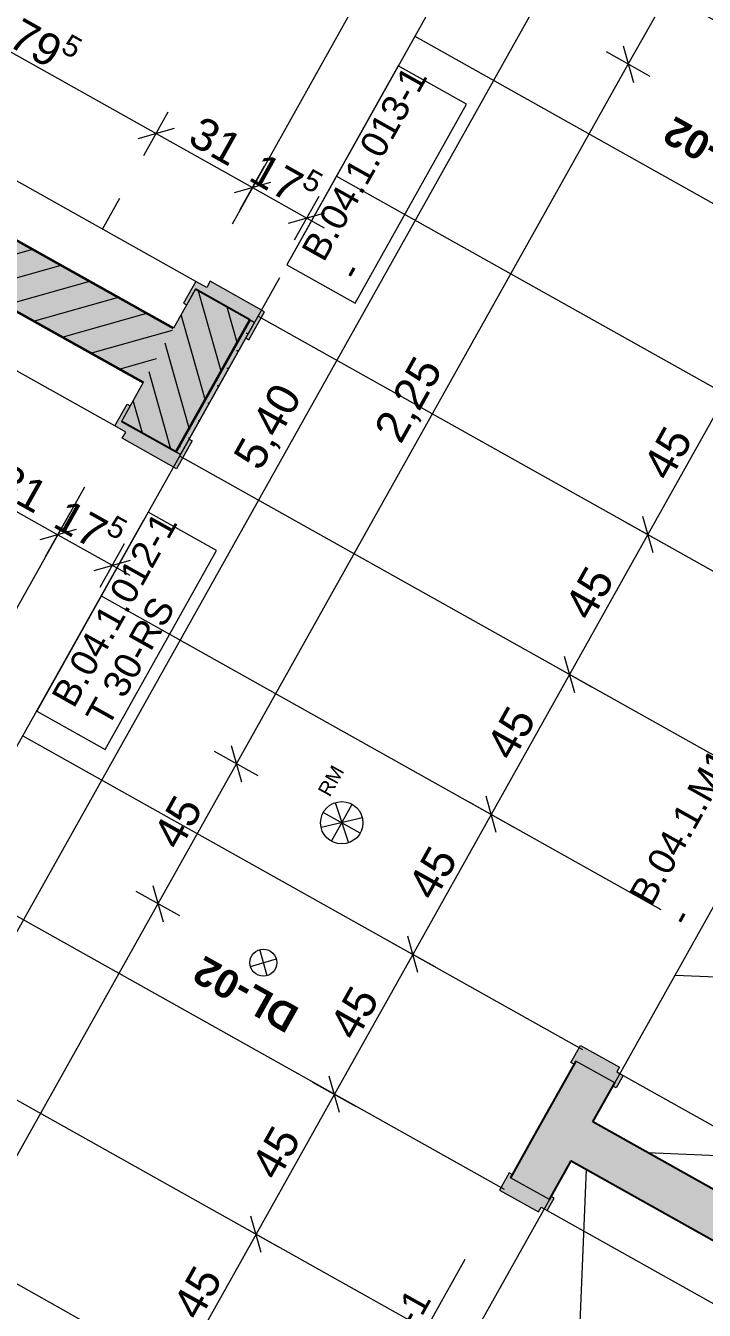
# Model space of a CAD drawing. Header units: metres. Extents: x -27.1 to 50.1, y 105.7 to 163.4.
# Drawn here: x -2.284 to -0.379, y 138.201 to 141.805 of the extents above; entities that cross this region are included whole.
import ezdxf

# ---------------------------------------------------------------- set-up
doc = ezdxf.new("R2010")
doc.units = ezdxf.units.M
doc.header["$MEASUREMENT"] = 0
for name, pattern in [('Strichlinie-über-Schnitt', [0.0023, 0.0008, -0.0015]), ('Strichpunktlinie', [0.006703, 0.003528, -0.001764, 0, -0.001411]), ('Wipeout_Contour', [1, 0, -1])]:
    doc.linetypes.add(name, pattern=pattern)
for name, color, linetype in [('00  Raster', 7, 'Continuous'), ('10  Fassade_Deckschraffur', 7, 'Continuous'), ('10  Wand Massiv', 7, 'Continuous'), ('10  Wand Massiv_Schnittschraffur', 7, 'Continuous'), ('10  Wand Massiv_Tür', 7, 'Continuous'), ('20  Decke Abhangdecke', 7, 'Continuous'), ('20  Decke Abhangdecke_Deckschraffur', 7, 'Continuous'), ('20  Deckenspiegel + Einbauten', 7, 'Continuous'), ('20 Wand Leichtbau MIETERAUSBAU', 7, 'Continuous'), ('40  Bemaßung 1_ 50 Deckenspiegel', 7, 'Continuous'), ('Neubau_20  Decke Abhangdecke', 7, 'Continuous'), ('Neubau_20  Decke Abhangdecke_Deckschraffur', 7, 'Continuous'), ('Neubau_20  Deckenspiegel + Einbauten', 7, 'Continuous'), ('Neubau_20 Wand Leichtbau MIETERAUSBAU', 7, 'Continuous'), ('Neubau_20 Wand Leichtbau MIETERAUSBAU_Schnittschraffur', 7, 'Continuous'), ('Neubau_20 Wand Leichtbau MIETERAUSBAU_Tür', 7, 'Continuous'), ('Neubau_40  Bemaßung 1_ 50 Deckenspiegel', 7, 'Continuous')]:
    doc.layers.add(name, color=color, linetype=linetype)
doc.styles.add('ERSTELLTER_STIL_1', font='arial.ttf')
doc.styles.add('ERSTELLTER_STIL_2', font='arial.ttf')
pattern_1 = [(87.60545, (0, 0), (-0.4995634, 0.0208903), []), (177.60545, (0, 0), (0.0208903, 0.4995634), [])]
pattern_2 = [(87.605446, (0, 0), (-0.02497817, 0.001044517), [0, -0.025])]

msp = doc.modelspace()

# ---------------------------------------------------------------- wipeouts: each hides what was drawn before it
at = {"color": 254, "linetype": 'Wipeout_Contour', "lineweight": 0, "ltscale": 578.896248}
msp.add_wipeout([(1.5068, 161.8649), (-18.3925, 126.3498), (-18.2219, 126.2542), (1.6769, 161.7686)], dxfattribs=at).dxf.layer = '10  Fassade_Deckschraffur'

# ---------------------------------------------------------------- next in the draw order: wipeouts: each hides what was drawn before it
at = {"color": 254, "linetype": 'Wipeout_Contour', "lineweight": 0, "ltscale": 579.750368}
msp.add_wipeout([(1.2236, 162.0253), (-18.6764, 126.5088), (-18.6188, 126.4766), (1.2811, 161.9927)], dxfattribs=at).dxf.layer = '10  Fassade_Deckschraffur'

# ---------------------------------------------------------------- next in the draw order: wipeouts: each hides what was drawn before it
at = {"color": 254, "linetype": 'Wipeout_Contour', "lineweight": 0, "ltscale": 579.478915}
msp.add_wipeout([(-18.4602, 126.3877), (1.4393, 161.9032), (1.2811, 161.9927), (-18.6188, 126.4766)], dxfattribs=at).dxf.layer = '10  Fassade_Deckschraffur'

# ---------------------------------------------------------------- next in the draw order: wipeouts: each hides what was drawn before it
at = {"color": 254, "linetype": 'Wipeout_Contour', "lineweight": 0, "ltscale": 579.276268}
msp.add_wipeout([(1.4393, 161.9032), (-18.4602, 126.3877), (-18.4575, 126.3862), (1.4419, 161.9017)], dxfattribs=at).dxf.layer = '10  Fassade_Deckschraffur'

# ---------------------------------------------------------------- next in the draw order: wipeouts: each hides what was drawn before it
at = {"color": 254, "linetype": 'Wipeout_Contour', "lineweight": 0, "ltscale": 579.199344}
msp.add_wipeout([(1.4446, 161.9001), (-18.4548, 126.3847), (-18.4016, 126.3549), (1.4977, 161.8701)], dxfattribs=at).dxf.layer = '10  Fassade_Deckschraffur'

# ---------------------------------------------------------------- next in the draw order: wipeouts: each hides what was drawn before it
at = {"color": 254, "linetype": 'Wipeout_Contour', "lineweight": 0, "ltscale": 579.127053}
msp.add_wipeout([(-18.3972, 126.3524), (1.5021, 161.8676), (1.4977, 161.8701), (-18.4016, 126.3549)], dxfattribs=at).dxf.layer = '10  Fassade_Deckschraffur'

# ---------------------------------------------------------------- next in the draw order: wipeouts: each hides what was drawn before it
at = {"color": 254, "linetype": 'Wipeout_Contour', "lineweight": 0, "ltscale": 579.115674}
msp.add_wipeout([(1.5021, 161.8676), (-18.3972, 126.3524), (-18.3925, 126.3498), (1.5068, 161.8649)], dxfattribs=at).dxf.layer = '10  Fassade_Deckschraffur'

# ---------------------------------------------------------------- next in the draw order: hatches: boundary and pattern name
at = {"layer": '10  Wand Massiv_Schnittschraffur', "linetype": 'Continuous', "lineweight": 0, "true_color": 0xffffff}
for points in [[(-1.8684, 140.9567), (-3.792, 142.0345), (-3.8776, 141.8818), (-1.954, 140.804)], [(-1.6133, 141.0029), (-1.766, 141.0884), (-1.7757, 141.071), (-1.8063, 141.0881), (-1.8405, 141.027), (-1.8318, 141.0221), (-1.8073, 141.0657), (-1.6416, 140.9729), (-1.666, 140.9292), (-1.6573, 140.9244)], [(-1.8073, 141.0657), (-1.9112, 140.8803), (-1.7585, 140.7948), (-1.6547, 140.9802)], [(-1.7585, 140.7948), (-1.7454, 140.7875), (-1.6416, 140.9729), (-1.6547, 140.9802)], [(-2.0151, 140.695), (-1.8624, 140.6094), (-1.7585, 140.7948), (-1.9112, 140.8803)], [(-1.7585, 140.7948), (-1.8624, 140.6094), (-1.8493, 140.6021), (-1.7454, 140.7875)], [(-1.8601, 140.5623), (-1.8161, 140.6408), (-1.8249, 140.6457), (-1.8493, 140.6021), (-2.0151, 140.695), (-1.9906, 140.7386), (-1.9993, 140.7435), (-2.0336, 140.6824), (-2.003, 140.6653), (-2.0128, 140.6479)]]:
    msp.add_hatch(color=7, dxfattribs=at).paths.add_polyline_path(points)
at = {"layer": '10  Wand Massiv_Schnittschraffur', "linetype": 'Continuous', "lineweight": 13, "true_color": 0x000100}
h = msp.add_hatch(dxfattribs=at)
h.set_pattern_fill('MW_Kalksandstein_0001', color=98, style=0, pattern_type=2)
h.set_pattern_definition([(195.737956, (0, 0), (-0.017630478, 0.062563295), [])])
h.paths.add_polyline_path([(-1.8684, 140.9567), (-3.792, 142.0345), (-3.8776, 141.8818), (-1.954, 140.804)])
h = msp.add_hatch(dxfattribs=at)
h.set_pattern_fill('MW_Kalksandstein_0001', color=98, style=0, pattern_type=2)
h.set_pattern_definition([(105.737956, (0, 0), (0.062563295, 0.017630478), [])])
h.paths.add_polyline_path([(-1.8073, 141.0657), (-1.9112, 140.8803), (-1.7585, 140.7948), (-1.6547, 140.9802)])
h = msp.add_hatch(dxfattribs=at)
h.set_pattern_fill('Gips_0001', color=98, style=0, pattern_type=2)
h.set_pattern_definition(pattern_2)
h.paths.add_polyline_path([(-1.7585, 140.7948), (-1.7454, 140.7875), (-1.6416, 140.9729), (-1.6547, 140.9802)])
h = msp.add_hatch(dxfattribs=at)
h.set_pattern_fill('MW_Kalksandstein_0001', color=98, style=0, pattern_type=2)
h.set_pattern_definition([(105.737956, (0, 0), (0.062563295, 0.017630478), [])])
h.paths.add_polyline_path([(-2.0151, 140.695), (-1.8624, 140.6094), (-1.7585, 140.7948), (-1.9112, 140.8803)])
h = msp.add_hatch(dxfattribs=at)
h.set_pattern_fill('Gips_0001', color=98, style=0, pattern_type=2)
h.set_pattern_definition(pattern_2)
h.paths.add_polyline_path([(-1.7585, 140.7948), (-1.8624, 140.6094), (-1.8493, 140.6021), (-1.7454, 140.7875)])
at = {"layer": '20  Decke Abhangdecke_Deckschraffur', "linetype": 'Continuous', "lineweight": 13}
h = msp.add_hatch(dxfattribs=at)
h.set_pattern_fill('Lamellendecke_Flurkoffer_8E', color=5, style=0, pattern_type=2)
h.set_pattern_definition([(150.738, (-6.42524, 129.7489), (0.219962, 0.392577), [])])
h.paths.add_polyline_path([(-3.086, 138.3949), (-8.2298, 129.2145), (-6.6594, 128.3347), (-4.1552, 132.8041), (-4.1308, 132.8478), (4.4575, 148.1757), (4.5186, 148.2848), (5.7529, 150.4876), (8.9569, 156.206), (8.5469, 156.4357), (7.3866, 157.0858), (-0.3976, 143.1931)])
at = {"layer": 'Neubau_20  Decke Abhangdecke_Deckschraffur', "linetype": 'Continuous', "lineweight": 18, "true_color": 0xdcff15}
h = msp.add_hatch(dxfattribs=at)
h.set_pattern_fill('Bauliche_Anlagen__geplan_55', color=60, style=0, pattern_type=2)
h.set_pattern_definition(pattern_1)
h.paths.add_polyline_path([(-0.6917, 138.7298), (3.9799, 136.1123), (3.9616, 136.0796), (4.1492, 135.9745), (6.1044, 139.4641), (5.9168, 139.5692), (5.824, 139.4034), (5.4488, 139.6136), (5.5234, 139.7466), (1.2268, 142.154)])
h = msp.add_hatch(dxfattribs=at)
h.set_pattern_fill('Bauliche_Anlagen__geplan_55', color=60, style=0, pattern_type=2)
h.set_pattern_definition(pattern_1)
h.paths.add_polyline_path([(-0.7528, 138.6208), (-2.0115, 136.3744), (2.6602, 133.7568), (2.6418, 133.7241), (2.8294, 133.619), (2.8477, 133.6517), (4.1247, 135.9309), (3.9372, 136.036), (3.9188, 136.0033)])
h.paths.add_polyline_path([(3.1844, 134.6925), (2.8093, 134.9027), (3.0195, 135.2778), (3.3946, 135.0676)], flags=0)
at = {"layer": 'Neubau_20 Wand Leichtbau MIETERAUSBAU_Schnittschraffur', "linetype": 'Continuous', "lineweight": 0, "true_color": 0xffffff}
for points in [[(-0.7264, 138.9441), (-0.7533, 138.8962), (-0.7446, 138.8913), (-0.7397, 138.9), (-0.6306, 138.8389), (-0.6355, 138.8302), (-0.6268, 138.8253), (-0.6072, 138.8602), (-0.6247, 138.87), (-0.6173, 138.883)], [(-0.9537, 138.5385), (-0.8446, 138.4774), (-0.8373, 138.4905), (-0.8199, 138.4807), (-0.8003, 138.5156), (-0.809, 138.5205), (-0.8139, 138.5117), (-0.923, 138.5729), (-0.9181, 138.5816), (-0.9268, 138.5865)]]:
    msp.add_hatch(color=7, dxfattribs=at).paths.add_polyline_path(points)
at = {"layer": 'Neubau_20 Wand Leichtbau MIETERAUSBAU_Schnittschraffur', "linetype": 'Continuous', "lineweight": 18}
for points in [[(-0.8008, 138.7909), (-0.6917, 138.7298), (-0.6306, 138.8389), (-0.7397, 138.9)], [(-0.8619, 138.6819), (-0.6917, 138.7298), (-0.8008, 138.7909)], [(-0.6917, 138.7298), (-0.8619, 138.6819), (-0.7528, 138.6208)], [(-0.7528, 138.6208), (3.9188, 136.0033), (3.9799, 136.1123), (-0.6917, 138.7298)], [(-0.923, 138.5729), (-0.8139, 138.5117), (-0.7528, 138.6208), (-0.8619, 138.6819)]]:
    msp.add_hatch(color=9, dxfattribs=at).paths.add_polyline_path(points)

# ---------------------------------------------------------------- next in the draw order: linework, layer by layer
at = {"layer": '10  Wand Massiv', "color": 7, "linetype": 'Continuous', "lineweight": 25, "ltscale": 1000}
for p, q in [((-1.6547, 140.9802), (-1.8073, 141.0657)), ((-1.8624, 140.6094), (-2.0151, 140.695))]:
    msp.add_line(p, q, dxfattribs=at)
at = {"layer": '10  Wand Massiv', "color": 7, "linetype": 'Continuous', "lineweight": 35, "ltscale": 1000}
for p, q in [((-1.7585, 140.7948), (-1.6547, 140.9802)), ((-1.8624, 140.6094), (-1.7585, 140.7948))]:
    msp.add_line(p, q, dxfattribs=at)
at = {"layer": '10  Wand Massiv', "color": 7, "linetype": 'Continuous', "lineweight": 13, "ltscale": 1000}
for p, q in [((-1.6416, 140.9729), (-1.6547, 140.9802)), ((-1.8493, 140.6021), (-1.8624, 140.6094))]:
    msp.add_line(p, q, dxfattribs=at)
at = {"layer": '10  Wand Massiv', "color": 7, "linetype": 'Continuous', "lineweight": 35, "ltscale": 1000, "flags": 128}
for points in [[(-1.8684, 140.9567), (-3.792, 142.0345)], [(-3.8776, 141.8818), (-1.954, 140.804)]]:
    msp.add_lwpolyline(points, dxfattribs=at)
at = {"layer": '10  Wand Massiv', "color": 7, "linetype": 'Continuous', "lineweight": 13, "ltscale": 1000, "flags": 128}
for points in [[(-1.3592, 141.0267), (-1.0464, 141.585), (-1.2383, 141.6926), (-1.5511, 141.1343)], [(-2.0606, 139.7748), (-1.7478, 140.3332), (-1.9397, 140.4407), (-2.2526, 139.8824)]]:
    msp.add_lwpolyline(points, close=True, dxfattribs=at)
for points in [[(-1.8073, 141.0657), (-1.8684, 140.9567)], [(-1.7454, 140.7875), (-1.6416, 140.9729)], [(-1.954, 140.804), (-2.0151, 140.695)], [(-1.8493, 140.6021), (-1.7454, 140.7875)]]:
    msp.add_lwpolyline(points, dxfattribs=at)
at = {"layer": '10  Wand Massiv_Tür', "color": 7, "linetype": 'Strichlinie-über-Schnitt', "lineweight": 13, "ltscale": 1000}
for p, q in [((-1.3136, 141.9469), (-1.8073, 141.0657)), ((-1.1479, 141.854), (-1.6416, 140.9729)), ((-2.5088, 139.8138), (-2.0151, 140.695)), ((-2.343, 139.721), (-1.8493, 140.6021))]:
    msp.add_line(p, q, dxfattribs=at)
at = {"layer": '10  Wand Massiv_Tür', "color": 7, "linetype": 'Continuous', "lineweight": 18, "ltscale": 1000}
for p, q in [((-1.8063, 141.0881), (-2.6525, 141.5622)), ((-2.0336, 140.6824), (-2.8798, 141.1565)), ((-1.8063, 141.0881), (-1.8405, 141.027)), ((-1.7757, 141.071), (-1.8063, 141.0881)), ((-1.766, 141.0884), (-1.7757, 141.071)), ((-1.6133, 141.0029), (-1.766, 141.0884)), ((-1.8318, 141.0221), (-1.8073, 141.0657)), ((-1.8073, 141.0657), (-1.6416, 140.9729)), ((-1.8405, 141.027), (-1.8318, 141.0221)), ((-1.6416, 140.9729), (-1.666, 140.9292)), ((-1.6573, 140.9244), (-1.6133, 141.0029)), ((-1.666, 140.9292), (-1.6573, 140.9244)), ((-2.0336, 140.6824), (-1.9993, 140.7435)), ((-1.9906, 140.7386), (-2.0151, 140.695)), ((-1.9993, 140.7435), (-1.9906, 140.7386)), ((-2.0151, 140.695), (-1.8493, 140.6021)), ((-2.003, 140.6653), (-2.0336, 140.6824)), ((-2.0128, 140.6479), (-2.003, 140.6653)), ((-1.8601, 140.5623), (-2.0128, 140.6479)), ((-1.8161, 140.6408), (-1.8601, 140.5623)), ((-1.8493, 140.6021), (-1.8249, 140.6457)), ((-1.8249, 140.6457), (-1.8161, 140.6408))]:
    msp.add_line(p, q, dxfattribs=at)
at = {"layer": '10  Wand Massiv_Tür', "color": 7, "linetype": 'Continuous', "lineweight": 25, "ltscale": 1000}
for p, q in [((-1.6547, 140.9802), (-1.8073, 141.0657)), ((-1.6547, 140.9802), (-1.8073, 141.0657)), ((-1.8624, 140.6094), (-2.0151, 140.695)), ((-1.8624, 140.6094), (-2.0151, 140.695))]:
    msp.add_line(p, q, dxfattribs=at)
at = {"layer": '10  Wand Massiv_Tür', "color": 7, "linetype": 'Continuous', "lineweight": 13, "ltscale": 1000}
for p, q in [((-1.6416, 140.9729), (-1.6547, 140.9802)), ((-1.6416, 140.9729), (-1.6547, 140.9802)), ((-1.8493, 140.6021), (-1.8624, 140.6094)), ((-1.8493, 140.6021), (-1.8624, 140.6094))]:
    msp.add_line(p, q, dxfattribs=at)
msp.add_arc((-1.8063, 141.0881), 0.97, 60.738, 150.738, dxfattribs=at)
at = {"layer": '20  Decke Abhangdecke', "color": 7, "linetype": 'Strichlinie-über-Schnitt', "lineweight": 13, "ltscale": 1000, "flags": 128}
msp.add_lwpolyline([(-3.086, 138.3949), (-0.3976, 143.1931), (7.3866, 157.0858), (8.5469, 156.4357), (8.9569, 156.206), (5.7529, 150.4876), (4.5186, 148.2848), (4.4575, 148.1757), (-4.1308, 132.8478), (-4.1552, 132.8041), (-6.6594, 128.3347), (-8.2298, 129.2145)], close=True, dxfattribs=at)
at = {"layer": '40  Bemaßung 1_ 50 Deckenspiegel', "color": 7, "linetype": 'Continuous', "lineweight": 13, "ltscale": 1000}
for p, q in [((-2.8403, 138.3146), (-0.2007, 143.0255)), ((-2.6117, 141.8915), (-1.9178, 141.5027)), ((-1.9522, 141.4414), (-1.8834, 141.564)), ((-1.8667, 141.5171), (-1.9688, 141.4883)), ((-1.9178, 141.5027), (-1.6474, 141.3512)), ((-1.6818, 141.2898), (-1.613, 141.4125)), ((-1.5963, 141.3656), (-1.6984, 141.3368)), ((-1.6474, 141.3512), (-1.4947, 141.2656)), ((-1.5291, 141.2043), (-1.4603, 141.327)), ((-1.5458, 141.2513), (-1.4437, 141.28)), ((-1.4947, 141.2656), (-1.4456, 141.2381)), ((-2.4636, 140.5285), (-2.1932, 140.377)), ((-2.2276, 140.3156), (-2.1589, 140.4383)), ((-2.1422, 140.3914), (-2.2443, 140.3626)), ((-2.1932, 140.377), (-2.0406, 140.2914)), ((-2.0749, 140.2301), (-2.0062, 140.3528)), ((-2.0916, 140.277), (-1.9895, 140.3058)), ((-2.0406, 140.2914), (-1.9915, 140.2639))]:
    msp.add_line(p, q, dxfattribs=at)
at = {"layer": 'Neubau_20  Decke Abhangdecke', "color": 7, "linetype": 'Continuous', "lineweight": 13, "ltscale": 1000, "flags": 128}
for points in [[(-0.6917, 138.7298), (3.9799, 136.1123), (3.9616, 136.0796), (4.1492, 135.9745), (6.1044, 139.4641), (5.9168, 139.5692), (5.824, 139.4034), (5.4488, 139.6136), (5.5234, 139.7466), (1.2268, 142.154)], [(-0.7528, 138.6208), (-2.0115, 136.3744), (2.6602, 133.7568), (2.6418, 133.7241), (2.8294, 133.619), (2.8477, 133.6517), (4.1247, 135.9309), (3.9372, 136.036), (3.9188, 136.0033)]]:
    msp.add_lwpolyline(points, close=True, dxfattribs=at)
at = {"layer": 'Neubau_20  Deckenspiegel + Einbauten', "color": 7, "linetype": 'Continuous', "lineweight": 13, "ltscale": 1000}
for p, q in [((-1.6061, 139.1398), (-1.6268, 139.2129)), ((-1.653, 139.166), (-1.5799, 139.1867))]:
    msp.add_line(p, q, dxfattribs=at)
msp.add_circle((-1.6165, 139.1763), 0.038, dxfattribs=at)
at = {"layer": 'Neubau_20 Wand Leichtbau MIETERAUSBAU', "color": 7, "linetype": 'Continuous', "lineweight": 13, "ltscale": 1000}
for p, q in [((-0.6306, 138.8389), (-0.7397, 138.9)), ((-0.8139, 138.5117), (-0.923, 138.5729))]:
    msp.add_line(p, q, dxfattribs=at)
at = {"layer": 'Neubau_20 Wand Leichtbau MIETERAUSBAU', "color": 7, "linetype": 'Continuous', "lineweight": 25, "ltscale": 1000, "flags": 128}
for points in [[(-0.7397, 138.9), (-0.8619, 138.6819)], [(-0.6917, 138.7298), (-0.6306, 138.8389)], [(3.9799, 136.1123), (-0.6917, 138.7298)], [(-0.8619, 138.6819), (-0.923, 138.5729)], [(-0.8139, 138.5117), (-0.7528, 138.6208)], [(-0.7528, 138.6208), (3.9188, 136.0033)]]:
    msp.add_lwpolyline(points, dxfattribs=at)
at = {"layer": 'Neubau_20 Wand Leichtbau MIETERAUSBAU_Tür', "color": 7, "linetype": 'Continuous', "lineweight": 18, "ltscale": 1000}
for p, q in [((-0.7533, 138.8962), (-0.7264, 138.9441)), ((-0.7264, 138.9441), (-0.6173, 138.883)), ((-0.7446, 138.8913), (-0.7533, 138.8962)), ((-0.7397, 138.9), (-0.7446, 138.8913)), ((-0.6306, 138.8389), (-0.7397, 138.9)), ((-0.6173, 138.883), (-0.6247, 138.87)), ((-0.6072, 138.8602), (-0.6268, 138.8253)), ((-0.6247, 138.87), (-0.6072, 138.8602)), ((-0.6072, 138.8602), (0.2128, 138.4007)), ((-0.6355, 138.8302), (-0.6306, 138.8389)), ((-0.6268, 138.8253), (-0.6355, 138.8302)), ((-0.9268, 138.5865), (-0.9537, 138.5385)), ((-0.9181, 138.5816), (-0.9268, 138.5865)), ((-0.923, 138.5729), (-0.9181, 138.5816)), ((-0.8139, 138.5117), (-0.923, 138.5729)), ((-0.9537, 138.5385), (-0.8446, 138.4774)), ((-0.8446, 138.4774), (-0.8373, 138.4905)), ((-0.8373, 138.4905), (-0.8199, 138.4807)), ((-0.8199, 138.4807), (-0.8003, 138.5156)), ((-0.809, 138.5205), (-0.8139, 138.5117)), ((-0.8003, 138.5156), (-0.809, 138.5205)), ((-0.8199, 138.4807), (0.0002, 138.0212))]:
    msp.add_line(p, q, dxfattribs=at)
at = {"layer": 'Neubau_20 Wand Leichtbau MIETERAUSBAU_Tür', "color": 7, "linetype": 'Continuous', "lineweight": 13, "ltscale": 1000}
for p, q in [((-0.6306, 138.8389), (-0.7397, 138.9)), ((-0.6306, 138.8389), (-0.7397, 138.9)), ((-0.8139, 138.5117), (-0.923, 138.5729)), ((-0.8139, 138.5117), (-0.923, 138.5729))]:
    msp.add_line(p, q, dxfattribs=at)

# ---------------------------------------------------------------- next in the draw order: texts
at = {"layer": '10  Wand Massiv', "color": 7, "linetype": 'Continuous', "lineweight": 18, "char_height": 0.075, "attachment_point": 1, "rotation": 60.738, "style": 'ERSTELLTER_STIL_1'}
for s, insert in [('\\A1;{\\pql;\\pt0;\\fArial|b0|i0|c0|p38;B.04.1.013-1}', (-1.5127, 141.1757)), ('\\A1;{\\pql;\\pt0;\\fArial|b0|i0|c0|p38;-}', (-1.4168, 141.122)), ('\\A1;{\\pql;\\pt0;\\fArial|b0|i0|c0|p38;B.04.1.012-1}', (-2.2142, 139.9239)), ('\\A1;{\\pql;\\pt0;\\fArial|b0|i0|c0|p38;T 30-RS}', (-2.1182, 139.8701))]:
    msp.add_mtext(s, dxfattribs=dict(at, insert=insert))
at = {"layer": '20  Deckenspiegel + Einbauten', "color": 7, "linetype": 'Continuous', "lineweight": 13, "char_height": 0.08, "attachment_point": 2, "rotation": 150.738, "style": 'ERSTELLTER_STIL_2'}
for insert in [(-0.3663, 141.4077), (-1.686, 139.0522)]:
    msp.add_mtext('\\A1;{\\pqc;\\fArial|b1|i0|c0|p38;DL-0\\fArial|b1|i0|c0|p38;2}', dxfattribs=dict(at, insert=insert))
at = {"layer": '40  Bemaßung 1_ 50 Deckenspiegel', "color": 7, "linetype": 'Continuous', "lineweight": 13, "char_height": 0.09, "attachment_point": 7, "rotation": 330.738, "style": 'ERSTELLTER_STIL_1'}
for s, insert in [('\\A1;{\\pql;\\fArial|b0|i0|c0|p38;79\\fArial|b0|i0|c0|p38;\\A1{\\H.66x;\\S5^  ;}}', (-2.351, 141.729)), ('\\A1;{\\pql;\\fArial|b0|i0|c0|p38;17\\fArial|b0|i0|c0|p38;\\A1{\\H.66x;\\S5^  ;}}', (-1.6752, 141.3509)), ('\\A1;{\\pql;\\fArial|b0|i0|c0|p38;17\\fArial|b0|i0|c0|p38;\\A1{\\H.66x;\\S5^  ;}}', (-2.2244, 140.3786))]:
    msp.add_mtext(s, dxfattribs=dict(at, insert=insert))
at = {"layer": '40  Bemaßung 1_ 50 Deckenspiegel', "color": 7, "linetype": 'Continuous', "lineweight": 13, "char_height": 0.09, "attachment_point": 7, "style": 'ERSTELLTER_STIL_1'}
for s, insert, width, rotation in [('\\A1;{\\pql;\\fArial|b0|i0|c0|p38;31}', (-1.8334, 141.476), 0.136595, 330.738), ('\\A1;{\\pql;\\fArial|b0|i0|c0|p38;5,40}', (-1.6114, 140.5446), 0.239452, 60.738), ('\\A1;{\\pql;\\fArial|b0|i0|c0|p38;31}', (-2.3792, 140.5018), 0.136595, 330.738)]:
    msp.add_mtext(s, dxfattribs=dict(at, insert=insert, width=width, rotation=rotation))

# ---------------------------------------------------------------- next in the draw order: wipeouts: each hides what was drawn before it
at = {"color": 254, "linetype": 'Wipeout_Contour', "lineweight": 0, "ltscale": 597.195577}
msp.add_wipeout([(1.1472, 160.8128), (-12.0268, 137.3006), (-11.9483, 137.2566), (1.2257, 160.7689)], dxfattribs=at).dxf.layer = 'Neubau_20  Deckenspiegel + Einbauten'

# ---------------------------------------------------------------- next in the draw order: linework, layer by layer
at = {"layer": '00  Raster', "color": 5, "linetype": 'Strichpunktlinie', "lineweight": 13, "ltscale": 1000}
msp.add_line((-17.9562, 112.8782), (7.5682, 158.4329), dxfattribs=at)
at = {"layer": '40  Bemaßung 1_ 50 Deckenspiegel', "color": 7, "linetype": 'Continuous', "lineweight": 13, "ltscale": 1000}
for p, q in [((-0.5925, 141.6975), (0.7273, 144.053)), ((-0.5311, 141.6632), (-0.6538, 141.7319)), ((-0.6068, 141.7486), (-0.5781, 141.6465)), ((-1.6923, 139.7346), (-0.5925, 141.6975)), ((-1.7066, 139.7857), (-1.6779, 139.6836)), ((-1.6309, 139.7003), (-1.7536, 139.769)), ((-1.9122, 139.3421), (-1.6923, 139.7346)), ((-1.9266, 139.3931), (-1.8978, 139.291)), ((-1.8509, 139.3077), (-1.9736, 139.3764)), ((-3.012, 137.3792), (-1.9122, 139.3421))]:
    msp.add_line(p, q, dxfattribs=at)
at = {"layer": 'Neubau_20  Deckenspiegel + Einbauten', "color": 7, "linetype": 'Continuous', "lineweight": 13, "ltscale": 1000}
for p, q in [((-1.4255, 139.5171), (-1.3675, 139.6207)), ((-1.415, 139.6254), (-1.378, 139.5125)), ((-1.3387, 139.5826), (-1.4543, 139.5552)), ((-1.3447, 139.5399), (-1.4483, 139.598))]:
    msp.add_line(p, q, dxfattribs=at)
msp.add_circle((-1.3965, 139.5689), 0.0594, dxfattribs=at)
at = {"layer": 'Neubau_40  Bemaßung 1_ 50 Deckenspiegel', "color": 7, "linetype": 'Continuous', "lineweight": 13, "ltscale": 1000}
for p, q in [((-0.3173, 140.77), (-0.5373, 140.3774)), ((-0.5986, 140.4117), (-0.4759, 140.343)), ((-0.5229, 140.3263), (-0.5517, 140.4284)), ((-0.5373, 140.3774), (-0.7572, 139.9848)), ((-0.7429, 139.9338), (-0.7716, 140.0358)), ((-0.8186, 140.0192), (-0.6959, 139.9504)), ((-0.7572, 139.9848), (-0.9772, 139.5922)), ((-0.9628, 139.5412), (-0.9916, 139.6433)), ((-1.0385, 139.6266), (-0.9159, 139.5579)), ((-0.9772, 139.5922), (-1.1972, 139.1996)), ((-1.1828, 139.1486), (-1.2116, 139.2507)), ((-1.2585, 139.234), (-1.1358, 139.1653)), ((-1.1972, 139.1996), (-1.4171, 138.8071)), ((-1.4027, 138.756), (-1.4315, 138.8581)), ((-1.4785, 138.8414), (-1.3558, 138.7727)), ((-1.4171, 138.8071), (-1.6371, 138.4145)), ((-1.6227, 138.3634), (-1.6515, 138.4655)), ((-1.6371, 138.4145), (-1.8571, 138.0219)), ((-1.6984, 138.4489), (-1.5758, 138.3801))]:
    msp.add_line(p, q, dxfattribs=at)

# ---------------------------------------------------------------- next in the draw order: texts
at = {"layer": '20  Deckenspiegel + Einbauten', "color": 7, "linetype": 'Continuous', "lineweight": 13, "insert": (-1.4656, 139.6586), "char_height": 0.04, "attachment_point": 1, "rotation": 60.738, "style": 'ERSTELLTER_STIL_1'}
msp.add_mtext('\\A1;{\\pql;\\fArial|b0|i0|c0|p38;R\\fArial|b0|i0|c0|p38;M}', dxfattribs=at)
at = {"layer": '20 Wand Leichtbau MIETERAUSBAU', "color": 7, "linetype": 'Continuous', "lineweight": 18, "char_height": 0.075, "attachment_point": 1, "rotation": 60.738, "style": 'ERSTELLTER_STIL_1'}
for s, insert in [('\\A1;{\\pql;\\pt0;\\fArial|b0|i0|c0|p38;B.04.1.M11-1}', (-0.5932, 139.3674)), ('\\A1;{\\pql;\\pt0;\\fArial|b0|i0|c0|p38;-}', (-0.4904, 139.3098)), ('\\A1;{\\pql;\\pt0;\\fArial|b0|i0|c0|p38;B.04.1.M10-1}', (-1.5164, 137.7196))]:
    msp.add_mtext(s, dxfattribs=dict(at, insert=insert))
at = {"layer": '40  Bemaßung 1_ 50 Deckenspiegel', "color": 7, "linetype": 'Continuous', "lineweight": 13, "char_height": 0.09, "attachment_point": 7, "rotation": 60.738, "style": 'ERSTELLTER_STIL_1'}
for s, insert, width in [('\\A1;{\\pql;\\fArial|b0|i0|c0|p38;2,25}', (-1.2166, 140.6204), 0.239452), ('\\A1;{\\pql;\\fArial|b0|i0|c0|p38;45}', (-0.4764, 140.5229), 0.136595), ('\\A1;{\\pql;\\fArial|b0|i0|c0|p38;45}', (-0.6964, 140.1303), 0.136595), ('\\A1;{\\pql;\\fArial|b0|i0|c0|p38;45}', (-0.9163, 139.7377), 0.136595), ('\\A1;{\\pql;\\fArial|b0|i0|c0|p38;45}', (-1.8513, 139.4876), 0.136595), ('\\A1;{\\pql;\\fArial|b0|i0|c0|p38;45}', (-1.1363, 139.3452), 0.136595), ('\\A1;{\\pql;\\fArial|b0|i0|c0|p38;45}', (-1.3562, 138.9526), 0.136595), ('\\A1;{\\pql;\\fArial|b0|i0|c0|p38;45}', (-1.5762, 138.56), 0.136595), ('\\A1;{\\pql;\\fArial|b0|i0|c0|p38;45}', (-1.7962, 138.1674), 0.136595)]:
    msp.add_mtext(s, dxfattribs=dict(at, insert=insert, width=width))

doc.saveas('drawing.dxf')
